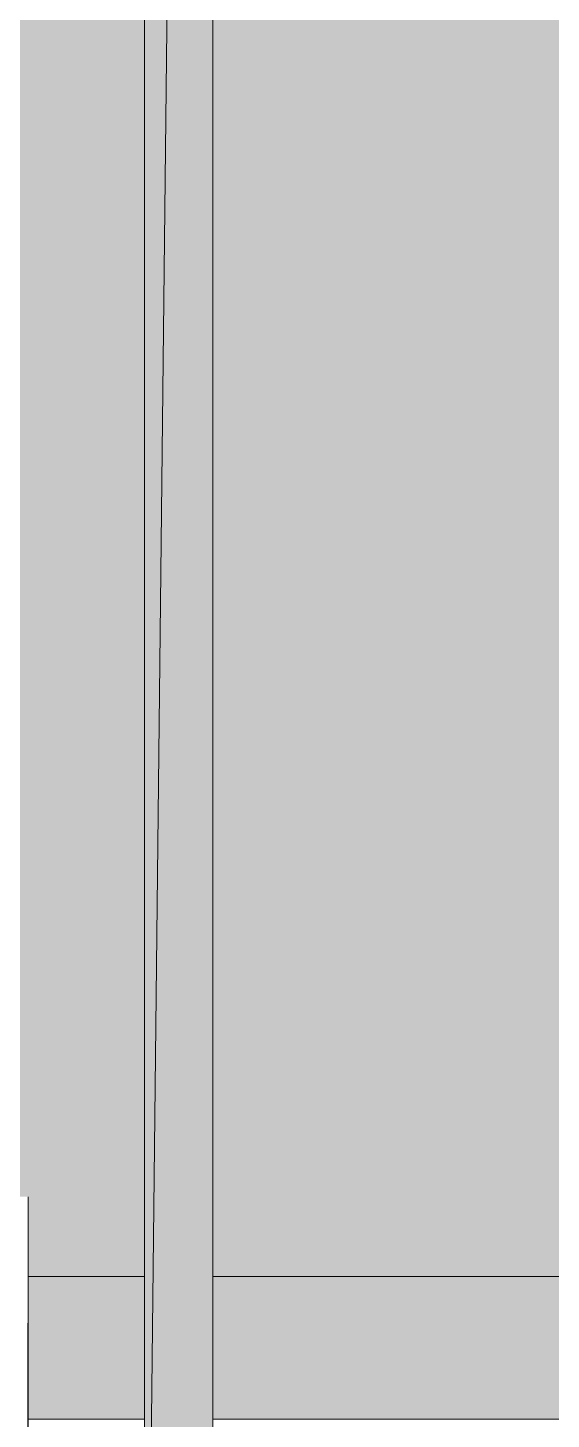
# Model space of a CAD drawing. Header units: millimetres. Extents: x 365175 to 2667127, y -330297 to -162108.
# Drawn here: x 1985260.6 to 1985443.9, y -325994.4 to -325506.5 of the extents above; entities that cross this region are included whole.
import ezdxf

# ---------------------------------------------------------------- set-up
doc = ezdxf.new("R2010")
doc.units = ezdxf.units.MM
doc.header["$MEASUREMENT"] = 0
doc.layers.add('Fenêtres ARCHICAD', color=7, linetype='Continuous')

# ---------------------------------------------------------------- blocks, each defined once
blk = doc.blocks.new('Élément de coupe_818_2', base_point=(2255931.67, -327094.36))
at = {"linetype": 'Continuous', "lineweight": 0, "true_color": 0x000000}
for points in [[(1985260.66, -325916.36), (1985260.55, -325916.36), (1985260.55, -326096.36)], [(1985260.55, -326096.36), (1985260.66, -326096.36), (1985260.66, -325916.36)]]:
    blk.add_hatch(color=18, dxfattribs=at).paths.add_polyline_path(points)
at = {"color": 7, "linetype": 'Continuous', "lineweight": 20}
for p, q in [((1985260.66, -325916.36), (1985260.55, -326096.36)), ((1985260.66, -326096.36), (1985260.66, -325916.36))]:
    blk.add_line(p, q, dxfattribs=at)
blk = doc.blocks.new('Élément de coupe_822_2', base_point=(2255931.67, -327094.36))
at = {"linetype": 'Continuous', "lineweight": 0, "true_color": 0x000000}
for points in [[(1985301.46, -324452.36), (1985301.46, -326097.15), (1985302.79, -326097.15), (1985306.26, -325782.81), (1985320.95, -324452.36)], [(1985302.79, -326097.15), (1985306.26, -326097.15), (1985306.26, -326114.8), (1985325.46, -326114.8), (1985325.46, -324452.36), (1985320.95, -324452.36)]]:
    blk.add_hatch(color=18, dxfattribs=at).paths.add_polyline_path(points)
at = {"color": 7, "linetype": 'Continuous', "lineweight": 20}
for p, q in [((1985301.46, -324452.36), (1985301.46, -326097.15)), ((1985320.95, -324452.36), (1985302.79, -326097.15)), ((1985325.46, -324452.36), (1985325.46, -326114.8))]:
    blk.add_line(p, q, dxfattribs=at)
blk = doc.blocks.new('Élément de coupe_826_2', base_point=(2255931.67, -327094.36))
at = {"layer": 'Fenêtres ARCHICAD', "linetype": 'Continuous', "lineweight": 0, "true_color": 0x000000}
for points in [[(1984776.73, -325514.36), (1984989.15, -325514.36), (1984989.15, -325916.36), (1985260.66, -325916.36), (1985260.66, -325944.36), (1985301.46, -325944.36), (1985301.46, -324544.36), (1984776.73, -324544.36)], [(1985325.46, -325944.36), (1986565.44, -325944.36), (1986565.44, -324544.36), (1985325.46, -324544.36)], [(1985260.66, -325994.36), (1985301.46, -325994.36), (1985301.46, -325944.36), (1985260.66, -325944.36)], [(1986565.44, -325944.36), (1985325.46, -325944.36), (1985325.46, -325994.36), (1986615.44, -325994.36), (1986615.44, -325944.36)]]:
    blk.add_hatch(color=18, dxfattribs=at).paths.add_polyline_path(points)
at = {"layer": 'Fenêtres ARCHICAD', "color": 7, "linetype": 'Continuous', "lineweight": 5}
for p, q in [((1985260.66, -325944.36), (1985301.46, -325944.36)), ((1985325.46, -325944.36), (1986565.44, -325944.36)), ((1985301.46, -325994.36), (1985260.66, -325994.36)), ((1986615.44, -325994.36), (1985325.46, -325994.36))]:
    blk.add_line(p, q, dxfattribs=at)

msp = doc.modelspace()

# ---------------------------------------------------------------- block references
at = {"lineweight": 0}
for name in ['Élément de coupe_822_2', 'Élément de coupe_818_2']:
    msp.add_blockref(name, (2255931.67, -327094.361), dxfattribs=at)
at = {"layer": 'Fenêtres ARCHICAD', "lineweight": 0}
msp.add_blockref('Élément de coupe_826_2', (2255931.67, -327094.361), dxfattribs=at)

doc.saveas('drawing.dxf')
